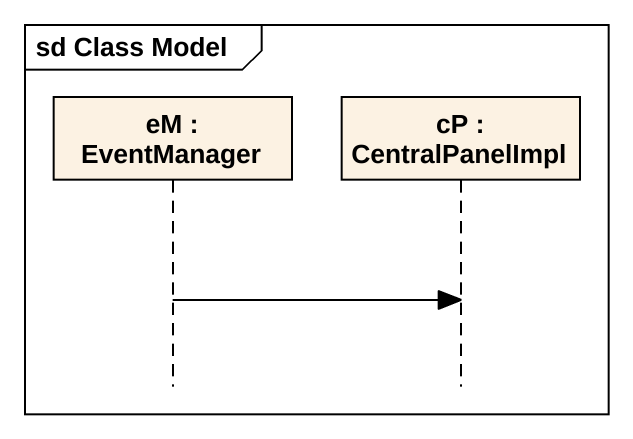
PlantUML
@startuml
mainframe sd Class Model
hide footbox
participant "eM : EventManager" as eM
participant "cP : CentralPanelImpl" as cP

eM -> cP
@enduml
